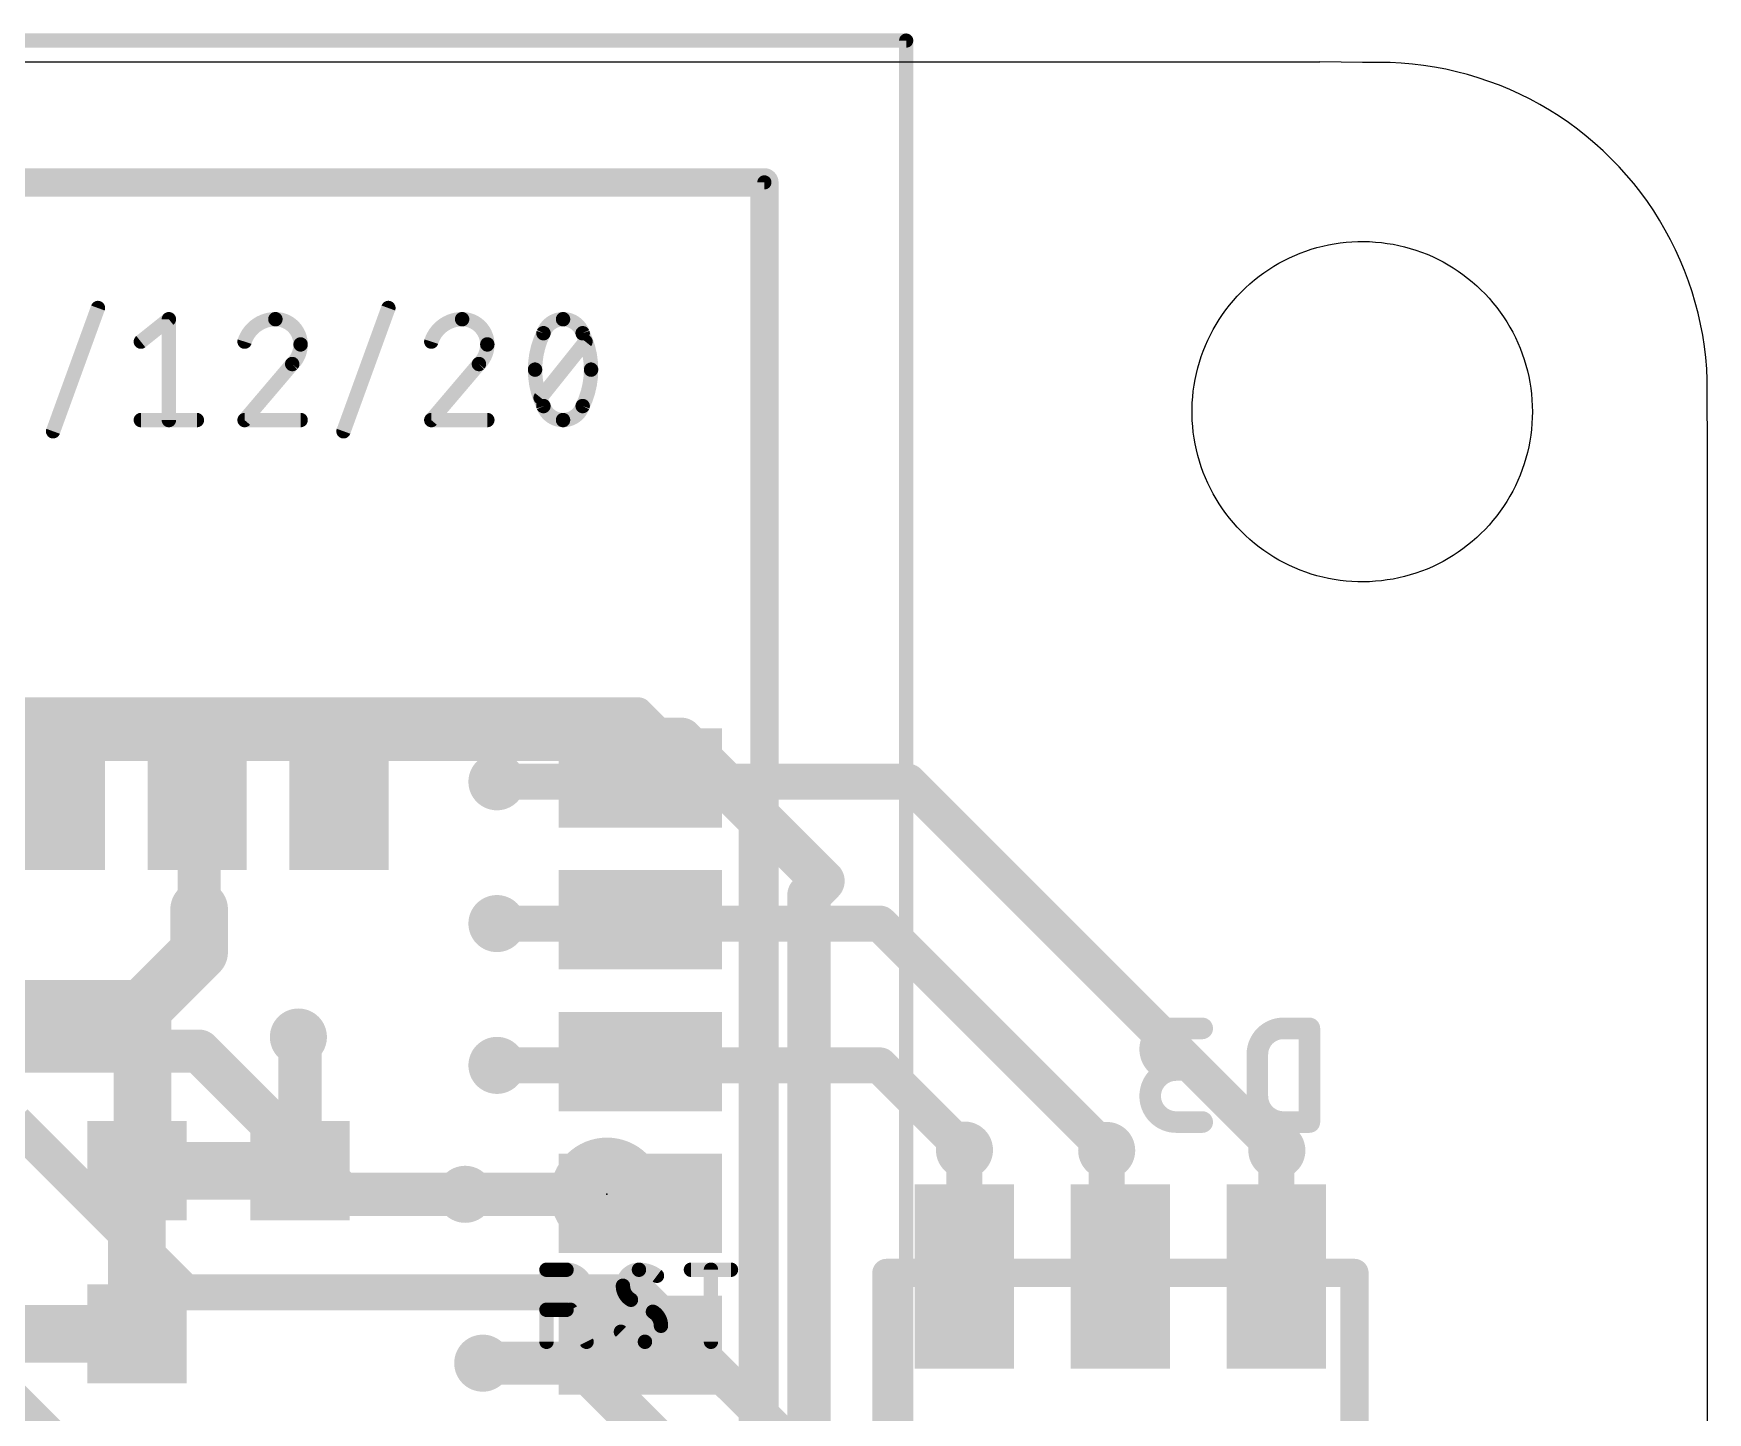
# Model space of a CAD drawing. Extents: x 23.6 to 57.9, y 14.1 to 54.9.
# Drawn here: x 45.43 to 57.24, y 45.15 to 54.88 of the extents above; entities that cross this region are included whole.
import ezdxf

# ---------------------------------------------------------------- set-up
doc = ezdxf.new("R2010")
doc.units = 0
for name, color, linetype in [('1', 12, 'CONTINUOUS'), ('15', 30, 'CONTINUOUS'), ('16', 132, 'CONTINUOUS'), ('18', 110, 'CONTINUOUS'), ('2', 41, 'CONTINUOUS'), ('20', 31, 'CONTINUOUS'), ('22', 253, 'CONTINUOUS'), ('24', 53, 'CONTINUOUS'), ('25', 253, 'CONTINUOUS'), ('26', 253, 'CONTINUOUS'), ('52', 253, 'CONTINUOUS')]:
    doc.layers.add(name, color=color, linetype=linetype)

# ---------------------------------------------------------------- blocks, each defined once
blk = doc.blocks.new('RECT')
blk.add_solid([(-0.5, -0.5), (0.5, -0.5), (-0.5, 0.5), (0.5, 0.5)])
blk = doc.blocks.new('PIE')
at = {"const_width": 0.5}
blk.add_lwpolyline([(0, -0.25, 1), (0, 0.25, 1), (0, -0.25)], format="xyb", dxfattribs=at)
blk = doc.blocks.new('ROUNDV')
at = {"const_width": 0.5}
blk.add_lwpolyline([(0, -0.25, 1), (0, 0.25, 1), (0, -0.25)], format="xyb", dxfattribs=at)

msp = doc.modelspace()

# ---------------------------------------------------------------- linework, layer by layer
at = {"layer": '1'}
for points, const_width in [([(48.7, 49.6), (51.6, 49.6)], 0.254), ([(51.6, 49.6), (54.2, 47)], 0.254), ([(51.4, 48.6), (48.7, 48.6)], 0.254), ([(53, 47), (51.4, 48.6)], 0.254), ([(37.4, 47.7), (46.6, 47.7)], 0.3048), ([(47.6092, 46.6908), (46.6, 47.7)], 0.3048), ([(48.7, 47.6), (51.4, 47.6)], 0.254), ([(51.4, 47.6), (51.997, 47.003)], 0.254), ([(46.5, 46), (45.3, 47.2)], 0.254), ([(48.476, 46.6908), (47.6092, 46.6908)], 0.3048), ([(48.476, 46.6908), (49.476, 46.6908)], 0.3048), ([(44.4318, 46.0682), (46.2, 44.3)], 0.3048), ([(49.7, 46), (46.5, 46)], 0.254), ([(50.8, 44.9), (49.7, 46)], 0.254), ([(48.6, 45.5), (49.2797, 45.5)], 0.3048), ([(50.2422, 44.5375), (49.2797, 45.5)], 0.3048)]:
    msp.add_lwpolyline(points, dxfattribs=dict(at, const_width=const_width))
for points, const_width in [([(48.7, 49.6635, 1), (48.7, 49.5365)], 0.127), ([(51.6449, 49.6449, 1), (51.5551, 49.5551)], 0.127), ([(51.6, 49.5365, 1), (51.6, 49.6635)], 0.127), ([(48.7, 48.6635, 1), (48.7, 48.5365)], 0.127), ([(51.4449, 48.6449, 1), (51.3551, 48.5551)], 0.127), ([(51.4, 48.5365, 1), (51.4, 48.6635)], 0.127), ([(46.6539, 47.7539, 1), (46.5461, 47.6461)], 0.1524), ([(46.6, 47.6238, 1), (46.6, 47.7762)], 0.1524), ([(48.7, 47.6635, 1), (48.7, 47.5365)], 0.127), ([(51.4449, 47.6449, 1), (51.3551, 47.5551)], 0.127), ([(51.4, 47.5365, 1), (51.4, 47.6635)], 0.127), ([(51.9521, 46.9581, 1), (52.0419, 47.0479)], 0.127), ([(52.9551, 46.9551, 1), (53.0449, 47.0449)], 0.127), ([(54.1551, 46.9551, 1), (54.2449, 47.0449)], 0.127), ([(47.6092, 46.767, 1), (47.6092, 46.6146)], 0.1524), ([(47.5554, 46.6369, 1), (47.6631, 46.7446)], 0.1524), ([(48.476, 46.767, 1), (48.476, 46.6146)], 0.1524), ([(48.476, 46.6146, 1), (48.476, 46.767)], 0.1524), ([(49.476, 46.6146, 1), (49.476, 46.767)], 0.1524), ([(46.5, 46.0635, 1), (46.5, 45.9365)], 0.127), ([(46.4551, 45.9551, 1), (46.5449, 46.0449)], 0.127), ([(49.7449, 46.0449, 1), (49.6551, 45.9551)], 0.127), ([(49.7, 45.9365, 1), (49.7, 46.0635)], 0.127), ([(48.6, 45.5762, 1), (48.6, 45.4238)], 0.1524), ([(49.3336, 45.5539, 1), (49.2258, 45.4461)], 0.1524), ([(49.2797, 45.4238, 1), (49.2797, 45.5762)], 0.1524)]:
    msp.add_lwpolyline(points, format="xyb", dxfattribs=dict(at, const_width=const_width))
at = {"layer": '15', "const_width": 0.3048}
for points in [[(50, 49.9), (32.7, 49.9)], [(51, 48.9), (50, 49.9)], [(50.9, 48.8), (51, 48.9)], [(50.9, 41.8), (50.9, 48.8)]]:
    msp.add_lwpolyline(points, dxfattribs=at)
at = {"layer": '15', "const_width": 0.1524}
for points in [[(50.0539, 49.9539, 1), (49.9461, 49.8461)], [(50, 49.8238, 1), (50, 49.9762)], [(51.0539, 48.8461, 1), (50.9461, 48.9539)], [(50.9461, 48.8461, 1), (51.0539, 48.9539)], [(50.9762, 48.8, 1), (50.8238, 48.8)], [(50.8461, 48.8539, 1), (50.9539, 48.7461)]]:
    msp.add_lwpolyline(points, format="xyb", dxfattribs=at)
at = {"layer": '16'}
for points, const_width in [([(46.586, 49.552), (46.6, 49.538)], 0.3048), ([(49.684, 49.6), (48.7, 49.6)], 0.254), ([(49.711, 49.627), (49.684, 49.6)], 0.254), ([(46.6, 49.538), (46.6, 48.7)], 0.3048), ([(46.6, 48.4), (46.6, 48.7)], 0.4064), ([(49.684, 48.6), (48.7, 48.6)], 0.254), ([(49.711, 48.627), (49.684, 48.6)], 0.254), ([(46.2, 48), (46.6, 48.4)], 0.4064), ([(45.022, 48), (46.2, 48)], 0.4064), ([(46.2, 48), (46.2, 46.896)], 0.4064), ([(47.311, 47.789), (47.3, 47.8)], 0.3048), ([(47.311, 46.857), (47.311, 47.789)], 0.3048), ([(49.684, 47.6), (48.7, 47.6)], 0.254), ([(49.711, 47.627), (49.684, 47.6)], 0.254), ([(51.997, 47.003), (51.9, 47.1)], 0.254), ([(51.9, 47.1), (51.997, 47.003)], 0.254), ([(51.997, 46.111), (51.997, 47.003)], 0.254), ([(53, 46.208), (53, 47)], 0.254), ([(54.197, 46.997), (54.2, 47)], 0.254), ([(54.197, 46.111), (54.197, 46.997)], 0.254), ([(46.2, 46.896), (46.161, 46.857)], 0.4064), ([(46.161, 46.857), (47.311, 46.857)], 0.4064), ([(46.161, 45.707), (46.161, 46.857)], 0.4064), ([(49.6472, 46.6908), (48.476, 46.6908)], 0.3048), ([(49.711, 46.627), (49.6472, 46.6908)], 0.3048), ([(53.097, 46.111), (53, 46.208)], 0.254), ([(46.161, 45.707), (45.011, 45.707)], 0.4064), ([(49.711, 45.627), (49.584, 45.5)], 0.254), ([(49.584, 45.5), (48.6, 45.5)], 0.254)]:
    msp.add_lwpolyline(points, dxfattribs=dict(at, const_width=const_width))
for points, const_width in [([(46.6399, 49.6059, 1), (46.5321, 49.4981)], 0.1524), ([(48.7, 49.6635, 1), (48.7, 49.5365)], 0.127), ([(49.6391, 49.6449, 1), (49.7289, 49.5551)], 0.127), ([(49.7559, 49.5821, 1), (49.6661, 49.6719)], 0.127), ([(49.684, 49.5365, 1), (49.684, 49.6635)], 0.127), ([(46.6762, 49.538, 1), (46.5238, 49.538)], 0.1524), ([(46.5461, 49.4841, 1), (46.6539, 49.5919)], 0.1524), ([(46.7016, 48.7, 1), (46.4984, 48.7)], 0.2032), ([(46.5238, 48.7, 1), (46.6762, 48.7)], 0.1524), ([(48.7, 48.6635, 1), (48.7, 48.5365)], 0.127), ([(49.6391, 48.6449, 1), (49.7289, 48.5551)], 0.127), ([(49.7559, 48.5821, 1), (49.6661, 48.6719)], 0.127), ([(49.684, 48.5365, 1), (49.684, 48.6635)], 0.127), ([(46.6718, 48.3282, 1), (46.5282, 48.4718)], 0.2032), ([(46.4984, 48.4, 1), (46.7016, 48.4)], 0.2032), ([(46.3016, 48, 1), (46.0984, 48)], 0.2032), ([(46.1282, 48.0718, 1), (46.2718, 47.9282)], 0.2032), ([(46.2, 47.8984, 1), (46.2, 48.1016)], 0.2032), ([(47.3539, 47.8539, 1), (47.2461, 47.7461)], 0.1524), ([(47.3872, 47.789, 1), (47.2348, 47.789)], 0.1524), ([(47.2571, 47.7351, 1), (47.3649, 47.8429)], 0.1524), ([(48.7, 47.6635, 1), (48.7, 47.5365)], 0.127), ([(49.6391, 47.6449, 1), (49.7289, 47.5551)], 0.127), ([(49.7559, 47.5821, 1), (49.6661, 47.6719)], 0.127), ([(49.684, 47.5365, 1), (49.684, 47.6635)], 0.127), ([(51.9449, 47.1449, 1), (51.8551, 47.0551)], 0.127), ([(51.9449, 47.1449, 1), (51.8551, 47.0551)], 0.127), ([(52.0605, 47.003, 1), (51.9335, 47.003)], 0.127), ([(51.9521, 46.9581, 1), (52.0419, 47.0479)], 0.127), ([(51.9521, 46.9581, 1), (52.0419, 47.0479)], 0.127), ([(53.0635, 47, 1), (52.9365, 47)], 0.127), ([(54.2605, 46.997, 1), (54.1335, 46.997)], 0.127), ([(54.1521, 47.0419, 1), (54.2419, 46.9521)], 0.127), ([(54.2449, 46.9551, 1), (54.1551, 47.0449)], 0.127), ([(46.161, 46.9586, 1), (46.161, 46.7554)], 0.2032), ([(46.2626, 46.857, 1), (46.0594, 46.857)], 0.2032), ([(46.0892, 46.9288, 1), (46.2328, 46.7852)], 0.2032), ([(46.0984, 46.896, 1), (46.3016, 46.896)], 0.2032), ([(46.2718, 46.8242, 1), (46.1282, 46.9678)], 0.2032), ([(47.311, 46.7554, 1), (47.311, 46.9586)], 0.2032), ([(47.2348, 46.857, 1), (47.3872, 46.857)], 0.1524), ([(48.476, 46.767, 1), (48.476, 46.6146)], 0.1524), ([(49.7011, 46.7446, 1), (49.5934, 46.6369)], 0.1524), ([(49.6472, 46.6146, 1), (49.6472, 46.767)], 0.1524), ([(49.6571, 46.5731, 1), (49.7649, 46.6809)], 0.1524), ([(53.0449, 46.2529, 1), (52.9551, 46.1631)], 0.127), ([(51.9335, 46.111, 1), (52.0605, 46.111)], 0.127), ([(52.9365, 46.208, 1), (53.0635, 46.208)], 0.127), ([(53.0521, 46.0661, 1), (53.1419, 46.1559)], 0.127), ([(54.1335, 46.111, 1), (54.2605, 46.111)], 0.127), ([(46.0594, 45.707, 1), (46.2626, 45.707)], 0.2032), ([(46.161, 45.6054, 1), (46.161, 45.8086)], 0.2032), ([(49.7559, 45.5821, 1), (49.6661, 45.6719)], 0.127), ([(48.6, 45.5635, 1), (48.6, 45.4365)], 0.127), ([(49.5391, 45.5449, 1), (49.6289, 45.4551)], 0.127), ([(49.584, 45.4365, 1), (49.584, 45.5635)], 0.127)]:
    msp.add_lwpolyline(points, format="xyb", dxfattribs=dict(at, const_width=const_width))
at = {"layer": '2', "const_width": 0.19}
for points in [[(49.7, 50.1), (34.9, 50.1)], [(50.5, 49.3), (49.7, 50.1)], [(50.5, 42.2), (50.5, 49.3)]]:
    msp.add_lwpolyline(points, dxfattribs=at)
at = {"layer": '2', "const_width": 0.095}
for points in [[(49.7336, 50.1336, 1), (49.6664, 50.0664)], [(49.7, 50.0525, 1), (49.7, 50.1475)], [(50.5475, 49.3, 1), (50.4525, 49.3)], [(50.4664, 49.2664, 1), (50.5336, 49.3336)]]:
    msp.add_lwpolyline(points, format="xyb", dxfattribs=at)
at = {"layer": '20'}
for p, q in [((26.071, 54.676), (54.502, 54.676)), ((54.805, 54.673), (54.502, 54.676)), ((54.919, 54.673), (54.805, 54.673)), ((54.9981, 54.6716), (54.919, 54.673)), ((55.0772, 54.6676), (54.9981, 54.6716)), ((55.156, 54.6608), (55.0772, 54.6676)), ((55.2346, 54.6514), (55.156, 54.6608)), ((55.3128, 54.6393), (55.2346, 54.6514)), ((55.3906, 54.6245), (55.3128, 54.6393)), ((55.4678, 54.6071), (55.3906, 54.6245)), ((55.5444, 54.587), (55.4678, 54.6071)), ((55.6202, 54.5644), (55.5444, 54.587)), ((55.6953, 54.5392), (55.6202, 54.5644)), ((55.7694, 54.5114), (55.6953, 54.5392)), ((55.8425, 54.4811), (55.7694, 54.5114)), ((55.9145, 54.4483), (55.8425, 54.4811)), ((55.9854, 54.4131), (55.9145, 54.4483)), ((56.0551, 54.3755), (55.9854, 54.4131)), ((56.1234, 54.3355), (56.0551, 54.3755)), ((56.1903, 54.2933), (56.1234, 54.3355)), ((56.2557, 54.2487), (56.1903, 54.2933)), ((56.3196, 54.202), (56.2557, 54.2487)), ((56.3819, 54.1531), (56.3196, 54.202)), ((56.4424, 54.1021), (56.3819, 54.1531)), ((56.5012, 54.0491), (56.4424, 54.1021)), ((56.5581, 53.9941), (56.5012, 54.0491)), ((56.6131, 53.9372), (56.5581, 53.9941)), ((56.6661, 53.8784), (56.6131, 53.9372)), ((56.7171, 53.8179), (56.6661, 53.8784)), ((56.766, 53.7556), (56.7171, 53.8179)), ((56.8127, 53.6917), (56.766, 53.7556)), ((56.8573, 53.6263), (56.8127, 53.6917)), ((56.8995, 53.5594), (56.8573, 53.6263)), ((56.9395, 53.4911), (56.8995, 53.5594)), ((56.9771, 53.4214), (56.9395, 53.4911)), ((54.4431, 53.3551), (54.483, 53.3668)), ((54.483, 53.3668), (54.5234, 53.3772)), ((54.5234, 53.3772), (54.5641, 53.3862)), ((54.5641, 53.3862), (54.605, 53.3937)), ((54.605, 53.3937), (54.6462, 53.3998)), ((54.6462, 53.3998), (54.6876, 53.4045)), ((54.6876, 53.4045), (54.7291, 53.4078)), ((54.7291, 53.4078), (54.7708, 53.4096)), ((54.7708, 53.4096), (54.8124, 53.4099)), ((54.8124, 53.4099), (54.854, 53.4089)), ((54.854, 53.4089), (54.8956, 53.4063)), ((54.8956, 53.4063), (54.9371, 53.4024)), ((54.9371, 53.4024), (54.9784, 53.397)), ((54.9784, 53.397), (55.0195, 53.3901)), ((55.0195, 53.3901), (55.0603, 53.3819)), ((55.0603, 53.3819), (55.1008, 53.3722)), ((55.1008, 53.3722), (55.141, 53.3611)), ((55.141, 53.3611), (55.1807, 53.3487)), ((57.0123, 53.3505), (56.9771, 53.4214)), ((54.1781, 53.2351), (54.2141, 53.2561)), ((54.2141, 53.2561), (54.2507, 53.2759)), ((54.2507, 53.2759), (54.2881, 53.2944)), ((54.2881, 53.2944), (54.326, 53.3115)), ((54.326, 53.3115), (54.3645, 53.3274)), ((54.3645, 53.3274), (54.4036, 53.3419)), ((54.4036, 53.3419), (54.4431, 53.3551)), ((55.1807, 53.3487), (55.22, 53.3348)), ((55.22, 53.3348), (55.2588, 53.3196)), ((55.2588, 53.3196), (55.297, 53.3031)), ((55.297, 53.3031), (55.3347, 53.2853)), ((55.3347, 53.2853), (55.3717, 53.2661)), ((55.3717, 53.2661), (55.408, 53.2457)), ((55.408, 53.2457), (55.4436, 53.2241)), ((57.0451, 53.2785), (57.0123, 53.3505)), ((57.0754, 53.2054), (57.0451, 53.2785)), ((54.0105, 53.1119), (54.0422, 53.1388)), ((54.0422, 53.1388), (54.0749, 53.1647)), ((54.0749, 53.1647), (54.1085, 53.1893)), ((54.1085, 53.1893), (54.1429, 53.2128)), ((54.1429, 53.2128), (54.1781, 53.2351)), ((55.4436, 53.2241), (55.4784, 53.2012)), ((55.4784, 53.2012), (55.5124, 53.1771)), ((55.5124, 53.1771), (55.5455, 53.1519)), ((55.5455, 53.1519), (55.5778, 53.1255)), ((55.5778, 53.1255), (55.6091, 53.098)), ((57.1032, 53.1312), (57.0754, 53.2054)), ((57.1284, 53.0562), (57.1032, 53.1312)), ((53.8932, 52.9937), (53.921, 53.0247)), ((53.921, 53.0247), (53.9498, 53.0548)), ((53.9498, 53.0548), (53.9796, 53.0839)), ((53.9796, 53.0839), (54.0105, 53.1119)), ((55.6091, 53.098), (55.6394, 53.0695)), ((55.6394, 53.0695), (55.6687, 53.0399)), ((55.6687, 53.0399), (55.697, 53.0093)), ((55.697, 53.0093), (55.7242, 52.9778)), ((57.151, 52.9804), (57.1284, 53.0562)), ((53.7935, 52.8604), (53.8167, 52.895)), ((53.8167, 52.895), (53.8411, 52.9287)), ((53.8411, 52.9287), (53.8666, 52.9617)), ((53.8666, 52.9617), (53.8932, 52.9937)), ((55.7242, 52.9778), (55.7503, 52.9453)), ((55.7503, 52.9453), (55.7753, 52.912)), ((55.7753, 52.912), (55.799, 52.8778)), ((57.1711, 52.9038), (57.151, 52.9804)), ((57.1885, 52.8266), (57.1711, 52.9038)), ((53.7314, 52.752), (53.7508, 52.7888)), ((53.7508, 52.7888), (53.7716, 52.825)), ((53.7716, 52.825), (53.7935, 52.8604)), ((55.799, 52.8778), (55.8216, 52.8428)), ((55.8216, 52.8428), (55.843, 52.807)), ((55.843, 52.807), (55.863, 52.7705)), ((55.863, 52.7705), (55.8819, 52.7333)), ((57.2033, 52.7489), (57.1885, 52.8266)), ((53.6808, 52.6378), (53.6964, 52.6764)), ((53.6964, 52.6764), (53.7132, 52.7145)), ((53.7132, 52.7145), (53.7314, 52.752)), ((55.8819, 52.7333), (55.8994, 52.6955)), ((55.8994, 52.6955), (55.9156, 52.6572)), ((55.9156, 52.6572), (55.9304, 52.6182)), ((57.2154, 52.6706), (57.2033, 52.7489)), ((57.2248, 52.592), (57.2154, 52.6706)), ((53.6424, 52.5189), (53.6539, 52.559)), ((53.6539, 52.559), (53.6667, 52.5986)), ((53.6667, 52.5986), (53.6808, 52.6378)), ((55.9304, 52.6182), (55.9439, 52.5788)), ((55.9439, 52.5788), (55.956, 52.539)), ((55.956, 52.539), (55.9667, 52.4987)), ((57.2316, 52.5132), (57.2248, 52.592)), ((53.6166, 52.3967), (53.6238, 52.4377)), ((53.6238, 52.4377), (53.6324, 52.4785)), ((53.6324, 52.4785), (53.6424, 52.5189)), ((55.9667, 52.4987), (55.9761, 52.4581)), ((55.9761, 52.4581), (55.984, 52.4172)), ((55.984, 52.4172), (55.9904, 52.3761)), ((57.2356, 52.4341), (57.2316, 52.5132)), ((57.237, 51.855), (57.2356, 52.4341)), ((53.6036, 52.2725), (53.6065, 52.314)), ((53.6065, 52.314), (53.6108, 52.3554)), ((53.6108, 52.3554), (53.6166, 52.3967)), ((55.9904, 52.3761), (55.9955, 52.3347)), ((55.9955, 52.3347), (55.9991, 52.2933)), ((53.6022, 52.2308), (53.6036, 52.2725)), ((53.6022, 52.1892), (53.6022, 52.2308)), ((53.6036, 52.1475), (53.6022, 52.1892)), ((55.9991, 52.2933), (56.0013, 52.2516)), ((56.0013, 52.2516), (56.002, 52.21)), ((56.002, 52.21), (56.0013, 52.1683)), ((53.6065, 52.106), (53.6036, 52.1475)), ((53.6108, 52.0646), (53.6065, 52.106)), ((53.6166, 52.0233), (53.6108, 52.0646)), ((55.9955, 52.0853), (55.9904, 52.0439)), ((55.9991, 52.1267), (55.9955, 52.0853)), ((56.0013, 52.1683), (55.9991, 52.1267)), ((53.6238, 51.9823), (53.6166, 52.0233)), ((53.6324, 51.9415), (53.6238, 51.9823)), ((55.9761, 51.9619), (55.9667, 51.9213)), ((55.984, 52.0028), (55.9761, 51.9619)), ((55.9904, 52.0439), (55.984, 52.0028)), ((53.6424, 51.9011), (53.6324, 51.9415)), ((53.6539, 51.861), (53.6424, 51.9011)), ((53.6667, 51.8214), (53.6539, 51.861)), ((55.9439, 51.8412), (55.9304, 51.8017)), ((55.956, 51.881), (55.9439, 51.8412)), ((55.9667, 51.9213), (55.956, 51.881)), ((57.2357, 16.2369), (57.237, 51.855)), ((53.6808, 51.7822), (53.6667, 51.8214)), ((53.6964, 51.7436), (53.6808, 51.7822)), ((53.7132, 51.7055), (53.6964, 51.7436)), ((55.8994, 51.7245), (55.8819, 51.6867)), ((55.9156, 51.7628), (55.8994, 51.7245)), ((55.9304, 51.8017), (55.9156, 51.7628)), ((53.7314, 51.668), (53.7132, 51.7055)), ((53.7508, 51.6312), (53.7314, 51.668)), ((53.7716, 51.595), (53.7508, 51.6312)), ((53.7935, 51.5596), (53.7716, 51.595)), ((55.843, 51.613), (55.8216, 51.5772)), ((55.863, 51.6495), (55.843, 51.613)), ((55.8819, 51.6867), (55.863, 51.6495)), ((53.8167, 51.525), (53.7935, 51.5596)), ((53.8411, 51.4912), (53.8167, 51.525)), ((53.8666, 51.4583), (53.8411, 51.4912)), ((55.7503, 51.4747), (55.7242, 51.4422)), ((55.7753, 51.508), (55.7503, 51.4747)), ((55.799, 51.5422), (55.7753, 51.508)), ((55.8216, 51.5772), (55.799, 51.5422)), ((53.8932, 51.4263), (53.8666, 51.4583)), ((53.921, 51.3952), (53.8932, 51.4263)), ((53.9498, 51.3652), (53.921, 51.3952)), ((53.9796, 51.3361), (53.9498, 51.3652)), ((55.6687, 51.3801), (55.6394, 51.3505)), ((55.697, 51.4107), (55.6687, 51.3801)), ((55.7242, 51.4422), (55.697, 51.4107)), ((54.0105, 51.3081), (53.9796, 51.3361)), ((54.0422, 51.2811), (54.0105, 51.3081)), ((54.0749, 51.2553), (54.0422, 51.2811)), ((54.1085, 51.2307), (54.0749, 51.2553)), ((55.5124, 51.2429), (55.4784, 51.2188)), ((55.5455, 51.2681), (55.5124, 51.2429)), ((55.5778, 51.2945), (55.5455, 51.2681)), ((55.6091, 51.3219), (55.5778, 51.2945)), ((55.6394, 51.3505), (55.6091, 51.3219)), ((54.1429, 51.2072), (54.1085, 51.2307)), ((54.1781, 51.1849), (54.1429, 51.2072)), ((54.2141, 51.1639), (54.1781, 51.1849)), ((54.2507, 51.1441), (54.2141, 51.1639)), ((54.2881, 51.1256), (54.2507, 51.1441)), ((54.326, 51.1084), (54.2881, 51.1256)), ((55.297, 51.1169), (55.2588, 51.1003)), ((55.3347, 51.1347), (55.297, 51.1169)), ((55.3717, 51.1538), (55.3347, 51.1347)), ((55.408, 51.1743), (55.3717, 51.1538)), ((55.4436, 51.1959), (55.408, 51.1743)), ((55.4784, 51.2188), (55.4436, 51.1959)), ((54.3645, 51.0926), (54.326, 51.1084)), ((54.4036, 51.0781), (54.3645, 51.0926)), ((54.4431, 51.0649), (54.4036, 51.0781)), ((54.483, 51.0532), (54.4431, 51.0649)), ((54.5234, 51.0428), (54.483, 51.0532)), ((54.5641, 51.0338), (54.5234, 51.0428)), ((54.605, 51.0263), (54.5641, 51.0338)), ((54.6462, 51.0201), (54.605, 51.0263)), ((54.6876, 51.0155), (54.6462, 51.0201)), ((54.7291, 51.0122), (54.6876, 51.0155)), ((54.7708, 51.0104), (54.7291, 51.0122)), ((54.8124, 51.01), (54.7708, 51.0104)), ((54.854, 51.0111), (54.8124, 51.01)), ((54.8956, 51.0137), (54.854, 51.0111)), ((54.9371, 51.0176), (54.8956, 51.0137)), ((54.9784, 51.023), (54.9371, 51.0176)), ((55.0195, 51.0299), (54.9784, 51.023)), ((55.0603, 51.0381), (55.0195, 51.0299)), ((55.1008, 51.0478), (55.0603, 51.0381)), ((55.141, 51.0589), (55.1008, 51.0478)), ((55.1807, 51.0713), (55.141, 51.0589)), ((55.22, 51.0852), (55.1807, 51.0713)), ((55.2588, 51.1003), (55.22, 51.0852))]:
    msp.add_line(p, q, dxfattribs=at)
at = {"layer": '22'}
for points, const_width in [([(50.586, 53.827), (40.586, 53.827)], 0.1), ([(50.586, 39.827), (50.586, 53.827)], 0.1), ([(51.447, 46.136), (51.447, 43.136)], 0.2), ([(54.747, 43.136), (54.747, 46.136)], 0.2)]:
    msp.add_lwpolyline(points, dxfattribs=dict(at, const_width=const_width))
for points, const_width in [([(50.611, 53.827, 1), (50.561, 53.827)], 0.05), ([(50.586, 53.802, 1), (50.586, 53.852)], 0.05), ([(51.497, 46.136, 1), (51.397, 46.136)], 0.1), ([(54.797, 46.136, 1), (54.697, 46.136)], 0.1)]:
    msp.add_lwpolyline(points, format="xyb", dxfattribs=dict(at, const_width=const_width))
at = {"layer": '24'}
msp.add_point((49.476, 46.6908), dxfattribs=at)
at = {"layer": '25', "const_width": 0.1016}
for points in [[(45.5701, 52.0718), (45.8861, 52.941)], [(46.1889, 52.704), (46.3865, 52.862)], [(46.3865, 52.862), (46.3865, 52.1508)], [(47.6183, 52.0718), (47.9344, 52.941)], [(49.0082, 52.3088), (49.3243, 52.704)], [(47.2563, 52.5459), (46.9204, 52.1508)], [(48.573, 52.5459), (48.2372, 52.1508)], [(46.1889, 52.1508), (46.584, 52.1508)], [(46.9204, 52.1508), (47.3155, 52.1508)], [(48.2372, 52.1508), (48.6323, 52.1508)], [(49.0496, 45.6508), (49.0496, 46.1588)], [(49.0496, 46.1588), (49.1907, 46.1588)], [(50.0682, 46.1588), (50.3504, 46.1588)], [(50.2093, 45.6508), (50.2093, 46.1588)], [(49.1907, 45.8766), (49.0496, 45.8766)], [(49.3318, 45.6508), (49.2189, 45.8766)], [(49.8002, 45.8625), (49.645, 45.9471)]]:
    msp.add_lwpolyline(points, dxfattribs=at)
at = {"layer": '25'}
for points, const_width in [([(45.91, 52.9323, 1), (45.8623, 52.9497)], 0.0508), ([(46.4119, 52.862, 1), (46.3611, 52.862)], 0.0508), ([(46.4023, 52.8422, 1), (46.3706, 52.8818)], 0.0508), ([(47.1377, 52.862, 0.3252), (46.9204, 52.704)], 0.1016), ([(47.3155, 52.6842, 0.4142), (47.1377, 52.862)], 0.1016), ([(47.1377, 52.8874, 1), (47.1377, 52.8366)], 0.0508), ([(47.1377, 52.8366, 1), (47.1377, 52.8874)], 0.0508), ([(47.9583, 52.9323, 1), (47.9105, 52.9497)], 0.0508), ([(48.4545, 52.862, 0.3252), (48.2372, 52.704)], 0.1016), ([(48.6323, 52.6842, 0.4142), (48.4545, 52.862)], 0.1016), ([(48.4545, 52.8874, 1), (48.4545, 52.8366)], 0.0508), ([(48.4545, 52.8366, 1), (48.4545, 52.8874)], 0.0508), ([(49.1662, 52.862, 0.3205), (49.028, 52.7632)], 0.1016), ([(49.3045, 52.7632, 0.3205), (49.1662, 52.862)], 0.1016), ([(49.1662, 52.8874, 1), (49.1662, 52.8366)], 0.0508), ([(49.1662, 52.8366, 1), (49.1662, 52.8874)], 0.0508), ([(49.028, 52.7632, 0.1139), (48.9687, 52.5064)], 0.1016), ([(49.0039, 52.7715, 1), (49.052, 52.755)], 0.0508), ([(49.0508, 52.7521, 1), (49.0051, 52.7744)], 0.0508), ([(49.3274, 52.7744, 1), (49.2817, 52.7521)], 0.0508), ([(49.3638, 52.5064, 0.1139), (49.3045, 52.7632)], 0.1016), ([(49.2805, 52.755, 1), (49.3286, 52.7715)], 0.0508), ([(46.173, 52.7238, 1), (46.2048, 52.6841)], 0.0508), ([(46.8963, 52.7118, 1), (46.9446, 52.6961)], 0.0508), ([(47.2563, 52.5459, 0.2052), (47.3155, 52.6842)], 0.1016), ([(47.3409, 52.6842, 1), (47.2901, 52.6842)], 0.0508), ([(47.2901, 52.6842, 1), (47.3409, 52.6842)], 0.0508), ([(48.213, 52.7118, 1), (48.2613, 52.6961)], 0.0508), ([(48.573, 52.5459, 0.2052), (48.6323, 52.6842)], 0.1016), ([(48.6577, 52.6842, 1), (48.6069, 52.6842)], 0.0508), ([(48.6069, 52.6842, 1), (48.6577, 52.6842)], 0.0508), ([(49.3441, 52.6881, 1), (49.3045, 52.7198)], 0.0508), ([(47.2388, 52.5643, 1), (47.2738, 52.5275)], 0.0508), ([(47.2756, 52.5295, 1), (47.2369, 52.5624)], 0.0508), ([(48.5555, 52.5643, 1), (48.5905, 52.5275)], 0.0508), ([(48.5924, 52.5295, 1), (48.5537, 52.5624)], 0.0508), ([(48.9687, 52.5064, 0.1139), (49.028, 52.2496)], 0.1016), ([(48.9941, 52.5064, 1), (48.9433, 52.5064)], 0.0508), ([(49.3045, 52.2496, 0.1139), (49.3638, 52.5064)], 0.1016), ([(49.3892, 52.5064, 1), (49.3384, 52.5064)], 0.0508), ([(48.9433, 52.5064, 1), (48.9941, 52.5064)], 0.0508), ([(49.3384, 52.5064, 1), (49.3892, 52.5064)], 0.0508), ([(48.9884, 52.3247, 1), (49.028, 52.293)], 0.0508), ([(49.052, 52.2578, 1), (49.0039, 52.2413)], 0.0508), ([(49.028, 52.2496, 0.3205), (49.1662, 52.1508)], 0.1016), ([(49.1662, 52.1508, 0.3205), (49.3045, 52.2496)], 0.1016), ([(49.3286, 52.2413, 1), (49.2805, 52.2578)], 0.0508), ([(46.1889, 52.1762, 1), (46.1889, 52.1254)], 0.0508), ([(46.584, 52.1254, 1), (46.584, 52.1762)], 0.0508), ([(46.9204, 52.1762, 1), (46.9204, 52.1254)], 0.0508), ([(46.9011, 52.1673, 1), (46.9398, 52.1343)], 0.0508), ([(47.3155, 52.1254, 1), (47.3155, 52.1762)], 0.0508), ([(48.2178, 52.1673, 1), (48.2565, 52.1343)], 0.0508), ([(48.2372, 52.1762, 1), (48.2372, 52.1254)], 0.0508), ([(48.6323, 52.1254, 1), (48.6323, 52.1762)], 0.0508), ([(49.0051, 52.2384, 1), (49.0508, 52.2607)], 0.0508), ([(49.1662, 52.1762, 1), (49.1662, 52.1254)], 0.0508), ([(49.1662, 52.1254, 1), (49.1662, 52.1762)], 0.0508), ([(49.2817, 52.2607, 1), (49.3274, 52.2384)], 0.0508), ([(45.5462, 52.0805, 1), (45.5939, 52.0631)], 0.0508), ([(46.3611, 52.1508, 1), (46.4119, 52.1508)], 0.0508), ([(47.5944, 52.0805, 1), (47.6422, 52.0631)], 0.0508), ([(49.075, 46.1588, 1), (49.0242, 46.1588)], 0.0508), ([(49.0496, 46.1842, 1), (49.0496, 46.1334)], 0.0508), ([(49.1907, 45.8766, 1), (49.1907, 46.1588)], 0.1016), ([(49.1907, 46.1842, 1), (49.1907, 46.1334)], 0.0508), ([(49.1907, 46.1334, 1), (49.1907, 46.1842)], 0.0508), ([(49.7015, 46.1588, 0.4142), (49.5886, 46.0459)], 0.1016), ([(49.8285, 46.1165, 0.1623), (49.7015, 46.1588)], 0.1016), ([(49.7015, 46.1842, 1), (49.7015, 46.1334)], 0.0508), ([(49.7015, 46.1334, 1), (49.7015, 46.1842)], 0.0508), ([(49.8132, 46.0961, 1), (49.8437, 46.1368)], 0.0508), ([(50.0682, 46.1842, 1), (50.0682, 46.1334)], 0.0508), ([(50.2347, 46.1588, 1), (50.1839, 46.1588)], 0.0508), ([(50.3504, 46.1334, 1), (50.3504, 46.1842)], 0.0508), ([(49.5886, 46.0459, 0.2656), (49.645, 45.9471)], 0.1016), ([(49.614, 46.0459, 1), (49.5632, 46.0459)], 0.0508), ([(49.5632, 46.0459, 1), (49.614, 46.0459)], 0.0508), ([(49.0496, 45.902, 1), (49.0496, 45.8512)], 0.0508), ([(49.1907, 45.902, 1), (49.1907, 45.8512)], 0.0508), ([(49.1907, 45.8512, 1), (49.1907, 45.902)], 0.0508), ([(49.2416, 45.8879, 1), (49.1962, 45.8652)], 0.0508), ([(49.6572, 45.9694, 1), (49.6328, 45.9248)], 0.0508), ([(49.6321, 45.9252, 1), (49.6579, 45.969)], 0.0508), ([(49.7438, 45.6508, 0.4142), (49.8567, 45.7637)], 0.1016), ([(49.8567, 45.7637, 0.2656), (49.8002, 45.8625)], 0.1016), ([(49.8131, 45.8843, 1), (49.7873, 45.8406)], 0.0508), ([(49.7881, 45.8402, 1), (49.8124, 45.8848)], 0.0508), ([(49.8821, 45.7637, 1), (49.8313, 45.7637)], 0.0508), ([(49.3091, 45.6394, 1), (49.3545, 45.6622)], 0.0508), ([(49.5745, 45.7214, 0.2), (49.7438, 45.6508)], 0.1016), ([(49.5925, 45.7392, 1), (49.5564, 45.7035)], 0.0508), ([(49.7438, 45.6762, 1), (49.7438, 45.6254)], 0.0508), ([(49.7438, 45.6254, 1), (49.7438, 45.6762)], 0.0508), ([(49.8313, 45.7637, 1), (49.8821, 45.7637)], 0.0508), ([(49.0242, 45.6508, 1), (49.075, 45.6508)], 0.0508), ([(50.1839, 45.6508, 1), (50.2347, 45.6508)], 0.0508)]:
    msp.add_lwpolyline(points, format="xyb", dxfattribs=dict(at, const_width=const_width))
at = {"layer": '26'}
for points, const_width in [([(53.4534, 47.8608, 1), (53.4534, 47.5673)], 0.1524), ([(53.4534, 47.8989, 1), (53.4534, 47.8227)], 0.0762), ([(53.4534, 47.8227, 1), (53.4534, 47.8989)], 0.0762), ([(53.6735, 47.8227, 1), (53.6735, 47.8989)], 0.0762), ([(54.246, 47.8608, 0.4142), (54.0625, 47.6774)], 0.1524), ([(54.246, 47.8989, 1), (54.246, 47.8227)], 0.0762), ([(54.246, 47.8227, 1), (54.246, 47.8989)], 0.0762), ([(54.4675, 47.8608, 1), (54.3913, 47.8608)], 0.0762), ([(54.4294, 47.8227, 1), (54.4294, 47.8989)], 0.0762), ([(54.1006, 47.6774, 1), (54.0244, 47.6774)], 0.0762), ([(54.0244, 47.6774, 1), (54.1006, 47.6774)], 0.0762), ([(53.4901, 47.5673, 1), (53.4901, 47.2004)], 0.1524), ([(53.4534, 47.6054, 1), (53.4534, 47.5292)], 0.0762), ([(53.4534, 47.5292, 1), (53.4534, 47.6054)], 0.0762), ([(53.4901, 47.5292, 1), (53.4901, 47.6054)], 0.0762), ([(53.6001, 47.5292, 1), (53.6001, 47.6054)], 0.0762), ([(54.0625, 47.3838, 0.4142), (54.246, 47.2004)], 0.1524), ([(54.1006, 47.3838, 1), (54.0244, 47.3838)], 0.0762), ([(54.0244, 47.3838, 1), (54.1006, 47.3838)], 0.0762), ([(53.4901, 47.2385, 1), (53.4901, 47.1623)], 0.0762), ([(53.4901, 47.1623, 1), (53.4901, 47.2385)], 0.0762), ([(53.6735, 47.1623, 1), (53.6735, 47.2385)], 0.0762), ([(54.246, 47.2385, 1), (54.246, 47.1623)], 0.0762), ([(54.246, 47.1623, 1), (54.246, 47.2385)], 0.0762), ([(54.3913, 47.2004, 1), (54.4675, 47.2004)], 0.0762), ([(54.4294, 47.1623, 1), (54.4294, 47.2385)], 0.0762)]:
    msp.add_lwpolyline(points, format="xyb", dxfattribs=dict(at, const_width=const_width))
at = {"layer": '26', "const_width": 0.1524}
for points in [[(53.6735, 47.8608), (53.4534, 47.8608)], [(54.4294, 47.8608), (54.246, 47.8608)], [(54.4294, 47.2004), (54.4294, 47.8608)], [(54.0625, 47.6774), (54.0625, 47.3838)], [(53.4534, 47.5673), (53.6001, 47.5673)], [(53.6735, 47.2004), (53.4901, 47.2004)], [(54.246, 47.2004), (54.4294, 47.2004)]]:
    msp.add_lwpolyline(points, dxfattribs=at)
at = {"layer": '52'}
for points, const_width in [([(51.586, 54.827), (39.086, 54.827)], 0.1), ([(51.586, 38.827), (51.586, 54.827)], 0.1), ([(50.586, 53.827), (40.586, 53.827)], 0.2), ([(50.586, 39.827), (50.586, 53.827)], 0.2), ([(54.747, 46.136), (51.447, 46.136)], 0.2), ([(51.447, 46.136), (51.447, 43.136)], 0.2), ([(54.747, 43.136), (54.747, 46.136)], 0.2)]:
    msp.add_lwpolyline(points, dxfattribs=dict(at, const_width=const_width))
for points, const_width in [([(51.611, 54.827, 1), (51.561, 54.827)], 0.05), ([(51.586, 54.802, 1), (51.586, 54.852)], 0.05), ([(50.636, 53.827, 1), (50.536, 53.827)], 0.1), ([(50.586, 53.777, 1), (50.586, 53.877)], 0.1), ([(51.447, 46.186, 1), (51.447, 46.086)], 0.1), ([(51.497, 46.136, 1), (51.397, 46.136)], 0.1), ([(54.797, 46.136, 1), (54.697, 46.136)], 0.1), ([(54.747, 46.086, 1), (54.747, 46.186)], 0.1)]:
    msp.add_lwpolyline(points, format="xyb", dxfattribs=dict(at, const_width=const_width))

# ---------------------------------------------------------------- block references
at = {"layer": '1', "xscale": 0.8, "yscale": 0.8}
msp.add_blockref('PIE', (49.476, 46.6908), dxfattribs=at)
at = {"layer": '16', "yscale": 0.7, "rotation": 90}
for p, xscale in [((45.586, 49.552), 1.15), ((46.586, 49.552), 1.15), ((47.586, 49.552), 1.15), ((46.161, 46.857), 0.7), ((47.311, 46.857), 0.7), ((51.997, 46.111), 1.3), ((53.097, 46.111), 1.3), ((54.197, 46.111), 1.3), ((46.161, 45.707), 0.7)]:
    msp.add_blockref('RECT', p, dxfattribs=dict(at, xscale=xscale))
at = {"layer": '16', "xscale": 1.15, "yscale": 0.7}
for p in [(49.711, 49.627), (49.711, 48.627), (49.711, 47.627), (49.711, 46.627), (49.711, 45.627)]:
    msp.add_blockref('RECT', p, dxfattribs=at)
at = {"layer": '18', "xscale": 0.4024, "yscale": 0.4024}
for p in [(48.7, 49.6), (48.7, 49.6), (46.6, 48.7), (46.6, 48.7), (48.7, 48.6), (48.7, 48.6), (47.3, 47.8), (47.3, 47.8), (48.7, 47.6), (48.7, 47.6), (51.997, 47.003), (51.997, 47.003), (53, 47), (53, 47), (54.2, 47), (54.2, 47), (48.476, 46.6908), (48.476, 46.6908), (48.6, 45.5), (48.6, 45.5)]:
    msp.add_blockref('ROUNDV', p, dxfattribs=at)

doc.saveas('drawing.dxf')
